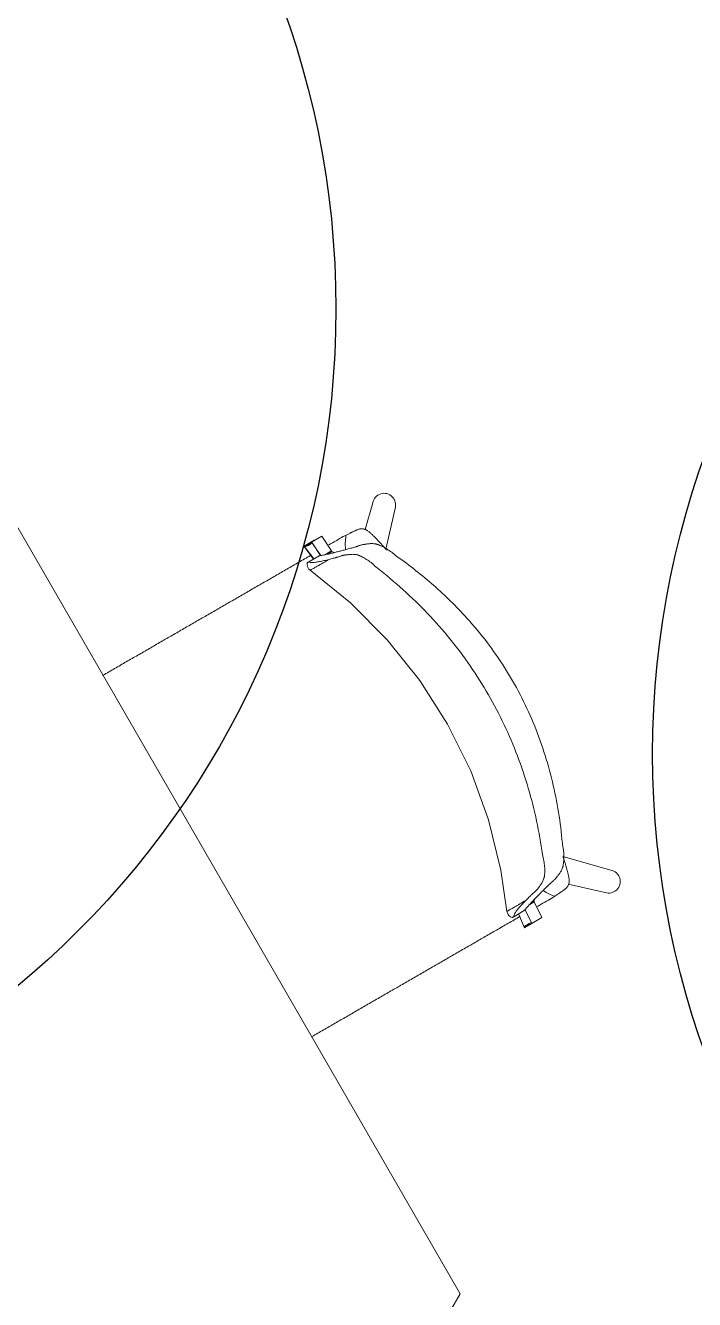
# Model space of a CAD drawing. Header units: millimetres. Extents: x 155920 to 295199, y -4084 to 97293.
# Drawn here: x 180714 to 181475, y 23888 to 25336 of the extents above; entities that cross this region are included whole.
import ezdxf

# ---------------------------------------------------------------- set-up
doc = ezdxf.new("R2010")
doc.units = ezdxf.units.MM
doc.header["$MEASUREMENT"] = 0
doc.layers.add('I-FURN', color=8, linetype='CONTINUOUS', lineweight=9)
doc.layers.add('Social Distancing', color=7, linetype='CONTINUOUS')

msp = doc.modelspace()

# ---------------------------------------------------------------- linework, layer by layer
at = {"layer": 'I-FURN'}
for p, q in [((181208.2, 23894.2), (180633.2, 24890.1)), ((181108.9, 24793.7), (181100.2, 24763.2)), ((181123.8, 24740.8), (181134.2, 24787.3)), ((181042.3, 24751.1), (181030.7, 24744.4)), ((181039.3, 24749), (181050.9, 24755.7)), ((181049.6, 24733.7), (181039.3, 24749)), ((181049.5, 24733.7), (181039.8, 24748.1)), ((181050.9, 24755.7), (181062, 24739.1)), ((181030.7, 24744.4), (181041.7, 24729.8)), ((181031.2, 24743.6), (181041.6, 24729.7)), ((181048, 24733.4), (181036.2, 24726.6)), ((181062, 24739.1), (181054.3, 24734.7)), ((181062.4, 24738.3), (181057.3, 24735.3)), ((181034.2, 24723.4), (181034.4, 24725.6)), ((181034.6, 24721.2), (181034.2, 24723.4)), ((181035.2, 24719.8), (181034.6, 24721.2)), ((181036.2, 24718.2), (181035.2, 24719.8)), ((181037.6, 24716.9), (181036.2, 24718.2)), ((181037.6, 24716.9), (181083.5, 24679.8)), ((181083.5, 24679.8), (181125.3, 24637.9)), ((181125.3, 24637.9), (181162.2, 24591.8)), ((181162.2, 24591.8), (181194, 24541.9)), ((181194, 24541.9), (181220.2, 24488.9)), ((181220.2, 24488.9), (181240.5, 24433.3)), ((181240.5, 24433.3), (181254.6, 24375.9)), ((181379.5, 24375.8), (181325, 24391.3)), ((181254.6, 24375.9), (181261.4, 24329.1)), ((181331.2, 24359.9), (181373, 24350.5)), ((181287.3, 24337), (181292.4, 24340)), ((181289.3, 24339.3), (181291.9, 24340.8)), ((181292.4, 24340), (181301.2, 24322.1)), ((181261.4, 24329.1), (181261.9, 24327.3)), ((181261.9, 24327.3), (181262.8, 24325.6)), ((181262.8, 24325.6), (181263.7, 24324.4)), ((181281, 24329.9), (181269.2, 24323)), ((181274.5, 24326.1), (181280.9, 24311.1)), ((181274.6, 24326.2), (181281.4, 24310.3)), ((181289.6, 24315.4), (181282, 24331)), ((181263.7, 24324.4), (181265.4, 24322.9)), ((181265.4, 24322.9), (181267.4, 24322)), ((181281.4, 24310.3), (181292.9, 24316.9)), ((181301.2, 24322.1), (181289.6, 24315.4)), ((180633.2, 22898.2), (181208.2, 23894.2))]:
    msp.add_line(p, q, dxfattribs=at)
for centre, start, end in [((181121.7, 24791.4), 341.9896, 169.6059), ((181377.1, 24363), 251.9662, 79.5824)]:
    msp.add_arc(centre, 13.1, start, end, dxfattribs=at)
for centre, start_param, end_param in [((181027.2, 24761.4), 2.819103, 3.398599), ((181027.6, 24760.6), 2.819103, 3.398599), ((181038.7, 24768.1), 2.819103, 2.902745), ((181293.8, 24299.5), 6.026179, 6.605675), ((181294.3, 24298.7), 6.026179, 6.605675)]:
    msp.add_ellipse(centre, major_axis=(-8.7, 15.1), ratio=0.978487, start_param=start_param, end_param=end_param, dxfattribs=at)
for points, knots in [([(181078.6, 24757), (181079.6, 24757.5), (181081.1, 24758.2), (181082.8, 24759.1), (181083.8, 24759.6), (181084.5, 24760), (181085.3, 24760.3), (181086.2, 24760.7), (181087.3, 24761.3), (181088.4, 24761.8), (181089.2, 24762.2), (181089.7, 24762.4), (181090, 24762.5), (181090.4, 24762.7), (181090.9, 24762.9), (181091.7, 24763.2), (181092.9, 24763.6), (181094.2, 24764), (181095.5, 24764.2), (181096.8, 24764.3), (181098.3, 24764.1), (181099.6, 24763.7), (181100.6, 24763.3), (181101.3, 24762.9), (181102, 24762.5), (181102.9, 24761.9), (181104.1, 24761.1), (181105.5, 24759.9), (181106.9, 24758.7), (181108.2, 24757.5), (181109.4, 24756.3), (181110.6, 24755.2), (181111.8, 24754), (181113.1, 24752.6), (181114.8, 24750.8), (181117.9, 24747.4), (181120.5, 24744.6), (181122.1, 24742.8)], [0, 0, 0, 0, 0.0625, 0.09375, 0.109375, 0.125, 0.140625, 0.15625, 0.1875, 0.21875, 0.234375, 0.242188, 0.25, 0.257812, 0.265625, 0.28125, 0.3125, 0.34375, 0.375, 0.40625, 0.4375, 0.46875, 0.484375, 0.5, 0.515625, 0.53125, 0.5625, 0.59375, 0.625, 0.65625, 0.6875, 0.71875, 0.75, 0.78125, 0.8125, 0.875, 1, 1, 1, 1]), ([(181055.4, 24734.9), (181057.3, 24735.2), (181060.7, 24735.9), (181065.7, 24737.2), (181069.8, 24738.3), (181074.1, 24739.4), (181078.6, 24740.6), (181082.6, 24741.7), (181085.9, 24742.6), (181088.1, 24743.2), (181089.8, 24743.7), (181091.4, 24744.3), (181093, 24744.9), (181094.7, 24745.5), (181096, 24745.8), (181097.2, 24746.1), (181098.1, 24746.3), (181098.6, 24746.3), (181099, 24746.4), (181099.4, 24746.4), (181100, 24746.5), (181101, 24746.7), (181102.4, 24746.9), (181104.1, 24747.1), (181106, 24747.3), (181107.9, 24747.4), (181110, 24747.2), (181111.8, 24747), (181113.1, 24746.6), (181113.9, 24746.4), (181114.5, 24746.2), (181115.1, 24746), (181115.9, 24745.7), (181117.3, 24745.1), (181119.4, 24744.2), (181122, 24742.8), (181125.6, 24740.7), (181130.3, 24737.5), (181134.3, 24734.4), (181136.3, 24732.6)], [0, 0, 0, 0, 0.142857, 0.214286, 0.285714, 0.357143, 0.428571, 0.5, 0.535714, 0.571429, 0.589286, 0.607143, 0.642857, 0.660714, 0.678571, 0.696429, 0.705357, 0.709821, 0.714286, 0.71875, 0.723214, 0.732143, 0.75, 0.767857, 0.785714, 0.803571, 0.821429, 0.839286, 0.848214, 0.852679, 0.857143, 0.861607, 0.866071, 0.875, 0.892857, 0.910714, 0.928571, 0.964286, 1, 1, 1, 1]), ([(181078.6, 24757), (181078.2, 24754.6), (181077.6, 24749.9), (181077.5, 24744.4), (181077.8, 24741.3), (181077.8, 24740.4)], [0, 0, 0, 0, 0.02777778, 0.05555556, 0.06696683, 0.06696683, 0.06696683, 0.06696683]), ([(180801.8, 24597.4), (180801.9, 24597.5), (180806.4, 24600.1), (180815.3, 24605.2), (180828.6, 24612.9), (180841.7, 24620.4), (180852.6, 24626.7), (180861.3, 24631.8), (180868, 24635.6), (180874.6, 24639.4), (180883.2, 24644.4), (180894, 24650.6), (180904.6, 24656.8), (180913.3, 24661.8), (180919.8, 24665.5), (180926.4, 24669.3), (180935, 24674.3), (180945.8, 24680.5), (180956.6, 24686.8), (180965.4, 24691.8), (180972, 24695.7), (180978.6, 24699.5), (180987.4, 24704.5), (180998.2, 24710.8), (181011.2, 24718.3), (181024.6, 24726), (181033.9, 24731.4), (181038.7, 24734.2), (181039.1, 24734.4)], [-0.751114, -0.751114, -0.751114, -0.751114, -0.75, -0.7142857, -0.6785714, -0.6428571, -0.6071429, -0.5892857, -0.5714286, -0.5535714, -0.5357143, -0.5, -0.4642857, -0.4464286, -0.4285714, -0.4107143, -0.3928571, -0.3571429, -0.3214286, -0.3035714, -0.2857143, -0.2678571, -0.25, -0.2142857, -0.1785714, -0.1428571, -0.1071429, -0.103964, -0.103964, -0.103964, -0.103964]), ([(181113.7, 24719.6), (181111.9, 24721.4), (181108.2, 24724.7), (181103.9, 24728), (181100.5, 24730.2), (181098.1, 24731.6), (181096.1, 24732.6), (181094.7, 24733.2), (181093.9, 24733.6), (181093.4, 24733.8), (181092.8, 24734), (181092.1, 24734.3), (181090.8, 24734.6), (181089, 24735), (181086.9, 24735.1), (181084.9, 24735.1), (181083, 24735), (181081.3, 24734.8), (181079.9, 24734.6), (181078.9, 24734.5), (181078.4, 24734.5), (181078, 24734.4), (181077.6, 24734.4), (181077.1, 24734.3), (181076.3, 24734.2), (181075.3, 24734), (181074.1, 24733.7), (181072.6, 24733.2), (181071.3, 24732.7), (181069.9, 24732.2), (181068.7, 24731.9), (181067.5, 24731.5), (181065.9, 24731.1), (181063.1, 24730.4), (181060.7, 24729.8), (181059.2, 24729.4)], [0, 0, 0, 0, 0.0625, 0.125, 0.15625, 0.1875, 0.21875, 0.234375, 0.242188, 0.25, 0.257812, 0.265625, 0.28125, 0.3125, 0.34375, 0.375, 0.40625, 0.4375, 0.46875, 0.484375, 0.492188, 0.5, 0.507812, 0.515625, 0.53125, 0.5625, 0.59375, 0.625, 0.6875, 0.71875, 0.75, 0.78125, 0.8125, 0.875, 1, 1, 1, 1]), ([(181065, 24737.1), (181064.5, 24737.3), (181063.6, 24737.7), (181062.8, 24738.1), (181062.4, 24738.2)], [-0.5281276, -0.5281276, -0.5281276, -0.5281276, -0.3333333, -0.1189454, -0.1189454, -0.1189454, -0.1189454]), ([(181136.3, 24732.6), (181150.8, 24722.5), (181178.6, 24700.6), (181220.8, 24659.2), (181260.4, 24607.6), (181293.1, 24544.5), (181311.2, 24488.2), (181320.5, 24441.9), (181323.4, 24418.5), (181324.4, 24406.8)], [-1, -1, -1, -1, -0.863636, -0.727273, -0.545455, -0.363636, -0.181818, -0.090909, 0, 0, 0, 0]), ([(181037.6, 24716.9), (181037.6, 24716.9), (181037.7, 24717), (181038.1, 24717.2), (181038.9, 24717.7), (181040.6, 24718.7), (181044, 24720.6), (181050.3, 24724.2), (181055.9, 24727.5), (181059.2, 24729.4)], [0.3374293, 0.3374293, 0.3374293, 0.3374293, 0.3888889, 0.4444444, 0.5138889, 0.5833333, 0.7222222, 0.8611111, 1, 1, 1, 1]), ([(181301.9, 24393.7), (181300.1, 24406.5), (181295.6, 24431.8), (181283, 24481.8), (181260.1, 24542.2), (181221.4, 24609.3), (181180.6, 24659.3), (181143.6, 24695.2), (181123.9, 24711.7), (181113.7, 24719.6)], [-1, -1, -1, -1, -0.9, -0.8, -0.6, -0.4, -0.2, -0.1, 0, 0, 0, 0]), ([(181324.4, 24406.8), (181324.9, 24404.1), (181325.7, 24399.1), (181326.1, 24393.5), (181326.1, 24389.3), (181326, 24386.4), (181325.8, 24384.1), (181325.5, 24382.6), (181325.4, 24381.7), (181325.3, 24381.1), (181325.2, 24380.5), (181325, 24379.7), (181324.6, 24378.4), (181323.9, 24376.7), (181323, 24374.8), (181322, 24373.2), (181320.9, 24371.7), (181319.8, 24370.3), (181318.9, 24369.1), (181318.3, 24368.4), (181318, 24367.9), (181317.7, 24367.6), (181317.5, 24367.3), (181317.1, 24366.9), (181316.6, 24366.2), (181315.7, 24365.3), (181314.7, 24364.3), (181313.4, 24363.1), (181312.1, 24362), (181310.8, 24360.9), (181309.8, 24360), (181308.9, 24359.1), (181307.6, 24357.9), (181305.4, 24355.7), (181302.5, 24352.8), (181299.2, 24349.5), (181296.1, 24346.4), (181293.1, 24343.4), (181290.4, 24340.5), (181288, 24337.9), (181286.6, 24336.3), (181285.9, 24335.5)], [0, 0, 0, 0, 0.035714, 0.071429, 0.089286, 0.107143, 0.125, 0.133929, 0.138393, 0.142857, 0.147321, 0.151786, 0.160714, 0.178571, 0.196429, 0.214286, 0.232143, 0.25, 0.267857, 0.276786, 0.28125, 0.285714, 0.290179, 0.294643, 0.303571, 0.321429, 0.339286, 0.357143, 0.392857, 0.410714, 0.428571, 0.446429, 0.464286, 0.5, 0.571429, 0.642857, 0.714286, 0.785714, 0.857143, 0.928571, 1, 1, 1, 1]), ([(181283, 24341.6), (181284.2, 24342.8), (181285.9, 24344.5), (181287.9, 24346.6), (181289.1, 24347.7), (181290, 24348.6), (181290.9, 24349.4), (181292, 24350.4), (181293.1, 24351.3), (181294.3, 24352.4), (181295.1, 24353.2), (181295.8, 24354), (181296.4, 24354.7), (181296.6, 24355.1), (181296.9, 24355.4), (181297.1, 24355.7), (181297.4, 24356.1), (181298, 24356.9), (181298.8, 24358), (181299.9, 24359.5), (181300.9, 24361), (181301.9, 24362.7), (181302.8, 24364.6), (181303.4, 24366.3), (181303.7, 24367.6), (181303.9, 24368.4), (181304, 24369), (181304.1, 24369.6), (181304.2, 24370.4), (181304.3, 24371.9), (181304.4, 24374.2), (181304.4, 24377), (181304.2, 24381), (181303.5, 24386.4), (181302.5, 24391.2), (181301.9, 24393.7)], [0, 0, 0, 0, 0.125, 0.1875, 0.21875, 0.25, 0.28125, 0.3125, 0.375, 0.40625, 0.4375, 0.46875, 0.484375, 0.492188, 0.5, 0.507812, 0.515625, 0.53125, 0.5625, 0.59375, 0.625, 0.65625, 0.6875, 0.71875, 0.734375, 0.742188, 0.75, 0.757812, 0.765625, 0.78125, 0.8125, 0.84375, 0.875, 0.9375, 1, 1, 1, 1]), ([(181325.2, 24391), (181326, 24388.8), (181327.1, 24385.1), (181328.5, 24380.8), (181329.2, 24378.3), (181329.7, 24376.5), (181330.1, 24374.8), (181330.6, 24373.3), (181331, 24371.7), (181331.4, 24369.9), (181331.7, 24368.1), (181332, 24366.3), (181332.2, 24364.9), (181332.2, 24363.8), (181332.2, 24363), (181332.2, 24362.2), (181332.1, 24361.1), (181331.8, 24359.8), (181331.2, 24358.4), (181330.4, 24357.3), (181329.6, 24356.3), (181328.6, 24355.3), (181327.7, 24354.5), (181327, 24354), (181326.6, 24353.7), (181326.2, 24353.4), (181325.9, 24353.2), (181325.5, 24352.9), (181324.8, 24352.3), (181323.8, 24351.6), (181322.8, 24350.9), (181321.9, 24350.4), (181321.3, 24349.9), (181320.6, 24349.5), (181319.7, 24348.9), (181318, 24347.8), (181316.6, 24346.9), (181315.7, 24346.3)], [0, 0, 0, 0, 0.125, 0.1875, 0.21875, 0.25, 0.28125, 0.3125, 0.34375, 0.375, 0.40625, 0.4375, 0.46875, 0.484375, 0.5, 0.515625, 0.53125, 0.5625, 0.59375, 0.625, 0.65625, 0.6875, 0.71875, 0.734375, 0.742188, 0.75, 0.757812, 0.765625, 0.78125, 0.8125, 0.84375, 0.859375, 0.875, 0.890625, 0.90625, 0.9375, 1, 1, 1, 1]), ([(181283, 24341.6), (181280.4, 24340.1), (181275.8, 24337.4), (181270.3, 24334.2), (181266.2, 24331.8), (181263.9, 24330.5), (181262.6, 24329.8), (181262, 24329.4), (181261.6, 24329.2), (181261.4, 24329.1), (181261.4, 24329.1)], [0, 0, 0, 0, 0.1111111, 0.2222222, 0.3333333, 0.4444444, 0.5, 0.5555556, 0.6111111, 0.6625707, 0.6625707, 0.6625707, 0.6625707]), ([(181292.3, 24340), (181292.4, 24340.4), (181292.5, 24341.3), (181292.6, 24342.3), (181292.6, 24342.8)], [-0.8741323, -0.8741323, -0.8741323, -0.8741323, -0.6666667, -0.4718724, -0.4718724, -0.4718724, -0.4718724]), ([(181302.2, 24353.1), (181302.5, 24352.8), (181304.7, 24351.4), (181309.1, 24349), (181313.4, 24347.1), (181315.7, 24346.3)], [0.93933321, 0.93933321, 0.93933321, 0.93933321, 0.94444444, 0.97222222, 1, 1, 1, 1]), ([(181276.5, 24323.4), (181275.9, 24323), (181273.1, 24321.4), (181268, 24318.5), (181261.2, 24314.6), (181254.5, 24310.7), (181245.8, 24305.7), (181235.1, 24299.5), (181224.5, 24293.4), (181215.9, 24288.4), (181209.4, 24284.6), (181202.7, 24280.8), (181194.1, 24275.8), (181183.3, 24269.6), (181170.4, 24262.1), (181157.3, 24254.6), (181144.1, 24247), (181131.2, 24239.5), (181120.3, 24233.2), (181111.6, 24228.2), (181105, 24224.4), (181098.4, 24220.6), (181089.7, 24215.5), (181078.9, 24209.3), (181068.1, 24203.1), (181059.4, 24198), (181052.8, 24194.2), (181046.2, 24190.4), (181041.7, 24187.8), (181039.3, 24186.5), (181039.2, 24186.4)], [-0.8977274, -0.8977274, -0.8977274, -0.8977274, -0.8928571, -0.875, -0.8571429, -0.8392857, -0.8214286, -0.7857143, -0.75, -0.7321429, -0.7142857, -0.6964286, -0.6785714, -0.6428571, -0.6071429, -0.5714286, -0.5357143, -0.5, -0.4642857, -0.4464286, -0.4285714, -0.4107143, -0.3928571, -0.3571429, -0.3214286, -0.3035714, -0.2857143, -0.2678571, -0.25, -0.2485148, -0.2485148, -0.2485148, -0.2485148])]:
    msp.add_open_spline(points, degree=3, knots=knots, dxfattribs=at)
for points in [[(181058.8, 24745.8), (181064.4, 24749), (181069.9, 24752.2), (181075.2, 24755.2)], [(181075.2, 24755.2), (181075.8, 24755.5), (181076.9, 24756.1), (181078, 24756.7), (181078.6, 24757)], [(181048, 24733.4), (181049.1, 24733.6), (181051.5, 24734.1), (181054, 24734.6), (181055.4, 24734.9)], [(181124.6, 24740), (181123.7, 24740.9), (181122.9, 24741.9), (181122.1, 24742.8)], [(181122.1, 24742.8), (181122.9, 24741.9), (181123.7, 24741), (181124.5, 24740)], [(181036.2, 24726.6), (181035.7, 24726.3), (181035, 24725.9), (181034.4, 24725.6), (181034.3, 24725.5), (181034.7, 24725.8), (181035, 24726)], [(181059.2, 24729.4), (181057.1, 24728.8), (181053.3, 24727.9), (181048.2, 24726.8), (181043.8, 24726), (181040.2, 24725.7), (181037.6, 24725.9), (181036.5, 24726.3), (181036.2, 24726.6)], [(181269.2, 24323), (181269.1, 24323.5), (181269.3, 24324.7), (181270.4, 24327), (181272.4, 24329.9), (181275.3, 24333.4), (181278.8, 24337.3), (181281.6, 24340.1), (181283, 24341.6)], [(181312.5, 24344.2), (181307.2, 24341.1), (181301.7, 24337.9), (181296.1, 24334.7)], [(181315.7, 24346.3), (181315.2, 24345.9), (181314.1, 24345.2), (181313.1, 24344.5), (181312.5, 24344.2)], [(181285.9, 24335.5), (181285, 24334.5), (181283.3, 24332.6), (181281.7, 24330.7), (181281, 24329.9)], [(181268, 24322.4), (181267.7, 24322.2), (181267.3, 24322), (181267.4, 24322), (181268, 24322.4), (181268.7, 24322.8), (181269.2, 24323)]]:
    msp.add_open_spline(points, degree=3, dxfattribs=at)
at = {"layer": 'Social Distancing'}
for centre in [(180066.9, 25014.3), (182427.1, 24508.1)]:
    msp.add_circle(centre, 1000, dxfattribs=at)

doc.saveas('drawing.dxf')
